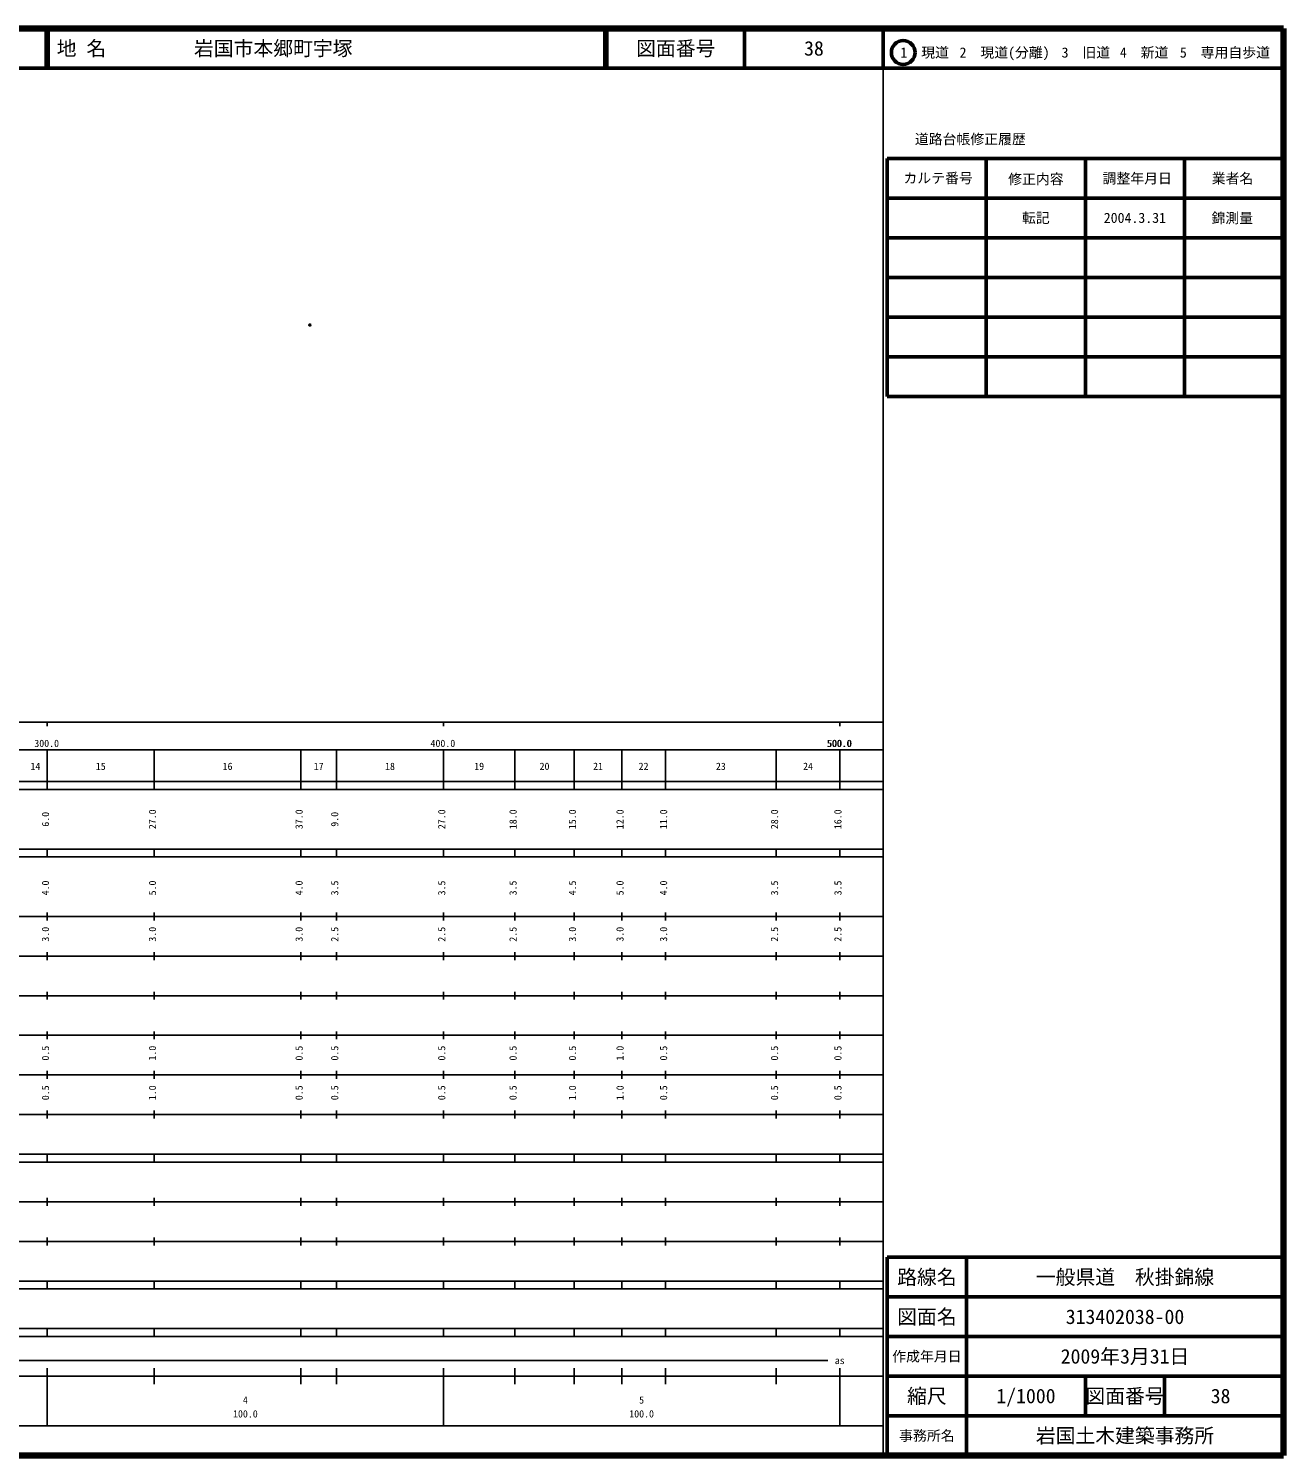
# Model space of a CAD drawing. Units: millimetres on the paper. Extents: x 40 to 680, y 20 to 380.
# Drawn here: x 363.3 to 680, y 20 to 380 of the extents above; entities that cross this region are included whole.
import ezdxf
from ezdxf.enums import TextEntityAlignment as Align

# ---------------------------------------------------------------- set-up
doc = ezdxf.new("R2010")
doc.units = ezdxf.units.MM
doc.header["$PDMODE"] = 32
doc.header["$PDSIZE"] = 0.5
doc.layers.add('M-OTRS', color=6, linetype='Continuous')
doc.layers.add('M-TTL-TXT', color=7, linetype='Continuous')
for name, color, linetype, lineweight in [('M-TTL', 2, 'Continuous', 140), ('M-TTL-BAND', 7, 'Continuous', 25), ('M-TTL-FRAM', 2, 'Continuous', 50), ('M-TTL-LINE', 7, 'Continuous', 50)]:
    doc.layers.add(name, color=color, linetype=linetype, lineweight=lineweight)
doc.styles.add('ＭＳ ゴシック', font='')
doc.styles.get('ＭＳ ゴシック').set_extended_font_data('MS Gothic')

msp = doc.modelspace()

# ---------------------------------------------------------------- linework, layer by layer
at = {"layer": 'M-OTRS'}
msp.add_point((434.293, 305.207), dxfattribs=at)
at = {"layer": 'M-TTL'}
for p, q in [((680, 380), (40, 380)), ((680, 20), (680, 380)), ((40, 20), (680, 20))]:
    msp.add_line(p, q, dxfattribs=at)
at = {"layer": 'M-TTL-BAND'}
for p, q in [((579, 20), (579, 370)), ((40, 205), (579, 205)), ((368, 205), (368, 204)), ((468, 205), (468, 204)), ((568, 205), (568, 204)), ((68, 198), (579, 198)), ((368, 188), (368, 198)), ((395, 188), (395, 198)), ((432, 188), (432, 198)), ((441, 188), (441, 198)), ((468, 188), (468, 198)), ((486, 188), (486, 198)), ((501, 188), (501, 198)), ((513, 188), (513, 198)), ((524, 188), (524, 198)), ((552, 188), (552, 198)), ((568, 188), (568, 198)), ((40, 190), (579, 190)), ((40, 188), (579, 188)), ((40, 173), (579, 173)), ((368, 171), (368, 173)), ((395, 171), (395, 173)), ((432, 171), (432, 173)), ((441, 171), (441, 173)), ((468, 171), (468, 173)), ((486, 171), (486, 173)), ((501, 171), (501, 173)), ((513, 171), (513, 173)), ((524, 171), (524, 173)), ((552, 171), (552, 173)), ((568, 171), (568, 173)), ((40, 171), (579, 171)), ((40, 156), (579, 156)), ((368, 155), (368, 157)), ((395, 155), (395, 157)), ((432, 155), (432, 157)), ((441, 155), (441, 157)), ((468, 155), (468, 157)), ((486, 155), (486, 157)), ((501, 155), (501, 157)), ((513, 155), (513, 157)), ((524, 155), (524, 157)), ((552, 155), (552, 157)), ((568, 155), (568, 157)), ((46, 146), (579, 146)), ((368, 145), (368, 147)), ((395, 145), (395, 147)), ((432, 145), (432, 147)), ((441, 145), (441, 147)), ((468, 145), (468, 147)), ((486, 145), (486, 147)), ((501, 145), (501, 147)), ((513, 145), (513, 147)), ((524, 145), (524, 147)), ((552, 145), (552, 147)), ((568, 145), (568, 147)), ((368, 135), (368, 137)), ((395, 135), (395, 137)), ((432, 135), (432, 137)), ((441, 135), (441, 137)), ((468, 135), (468, 137)), ((486, 135), (486, 137)), ((501, 135), (501, 137)), ((513, 135), (513, 137)), ((524, 135), (524, 137)), ((552, 135), (552, 137)), ((568, 135), (568, 137)), ((52, 136), (579, 136)), ((46, 126), (579, 126)), ((368, 125), (368, 127)), ((395, 125), (395, 127)), ((432, 125), (432, 127)), ((441, 125), (441, 127)), ((468, 125), (468, 127)), ((486, 125), (486, 127)), ((501, 125), (501, 127)), ((513, 125), (513, 127)), ((524, 125), (524, 127)), ((552, 125), (552, 127)), ((568, 125), (568, 127)), ((52, 116), (579, 116)), ((368, 115), (368, 117)), ((395, 115), (395, 117)), ((432, 115), (432, 117)), ((441, 115), (441, 117)), ((468, 115), (468, 117)), ((486, 115), (486, 117)), ((501, 115), (501, 117)), ((513, 115), (513, 117)), ((524, 115), (524, 117)), ((552, 115), (552, 117)), ((568, 115), (568, 117)), ((46, 106), (579, 106)), ((368, 105), (368, 107)), ((395, 105), (395, 107)), ((432, 105), (432, 107)), ((441, 105), (441, 107)), ((468, 105), (468, 107)), ((486, 105), (486, 107)), ((501, 105), (501, 107)), ((513, 105), (513, 107)), ((524, 105), (524, 107)), ((552, 105), (552, 107)), ((568, 105), (568, 107)), ((40, 96), (579, 96)), ((40, 94), (579, 94)), ((368, 94), (368, 96)), ((395, 94), (395, 96)), ((432, 94), (432, 96)), ((441, 94), (441, 96)), ((468, 94), (468, 96)), ((486, 94), (486, 96)), ((501, 94), (501, 96)), ((513, 94), (513, 96)), ((524, 94), (524, 96)), ((552, 94), (552, 96)), ((568, 94), (568, 96)), ((49, 84), (579, 84)), ((368, 83), (368, 85)), ((395, 83), (395, 85)), ((432, 83), (432, 85)), ((441, 83), (441, 85)), ((468, 83), (468, 85)), ((486, 83), (486, 85)), ((501, 83), (501, 85)), ((513, 83), (513, 85)), ((524, 83), (524, 85)), ((552, 83), (552, 85)), ((568, 83), (568, 85)), ((40, 74), (579, 74)), ((368, 73), (368, 75)), ((395, 73), (395, 75)), ((432, 73), (432, 75)), ((441, 73), (441, 75)), ((468, 73), (468, 75)), ((486, 73), (486, 75)), ((501, 73), (501, 75)), ((513, 73), (513, 75)), ((524, 73), (524, 75)), ((552, 73), (552, 75)), ((568, 73), (568, 75)), ((40, 64), (579, 64)), ((40, 62), (579, 62)), ((368, 62), (368, 64)), ((395, 62), (395, 64)), ((432, 62), (432, 64)), ((441, 62), (441, 64)), ((468, 62), (468, 64)), ((486, 62), (486, 64)), ((501, 62), (501, 64)), ((513, 62), (513, 64)), ((524, 62), (524, 64)), ((552, 62), (552, 64)), ((568, 62), (568, 64)), ((40, 52), (579, 52)), ((368, 50), (368, 52)), ((395, 50), (395, 52)), ((432, 50), (432, 52)), ((441, 50), (441, 52)), ((468, 50), (468, 52)), ((486, 50), (486, 52)), ((501, 50), (501, 52)), ((513, 50), (513, 52)), ((524, 50), (524, 52)), ((552, 50), (552, 52)), ((568, 50), (568, 52)), ((40, 50), (579, 50)), ((71, 44), (565, 44)), ((40, 40), (579, 40)), ((368, 27.5), (368, 42)), ((395, 38), (395, 42)), ((432, 38), (432, 42)), ((441, 38), (441, 42)), ((468, 27.5), (468, 42)), ((486, 38), (486, 42)), ((501, 38), (501, 42)), ((513, 38), (513, 42)), ((524, 38), (524, 42)), ((552, 38), (552, 42)), ((568, 27.5), (568, 42)), ((68, 27.5), (579, 27.5))]:
    msp.add_line(p, q, dxfattribs=at)
at = {"layer": 'M-TTL-FRAM'}
for p, q in [((580, 347.197), (580, 287.197)), ((580, 347.197), (680, 347.197)), ((580, 287.197), (680, 287.197)), ((680, 70), (580, 70)), ((580, 70), (580, 20))]:
    msp.add_line(p, q, dxfattribs=at)
at = {"layer": 'M-TTL-LINE'}
for p, q in [((367.75, 380), (367.75, 370)), ((368.25, 380), (368.25, 370)), ((508.747, 380), (508.747, 370)), ((509.247, 380), (509.247, 370)), ((543.997, 380), (543.997, 370)), ((579, 380), (579, 370)), ((40, 370), (680, 370)), ((605, 347.197), (605, 287.197)), ((630, 347.197), (630, 287.197)), ((655, 347.197), (655, 287.197)), ((580, 337.197), (680, 337.197)), ((580, 327.197), (680, 327.197)), ((580, 317.197), (680, 317.197)), ((580, 307.197), (680, 307.197)), ((580, 297.197), (680, 297.197)), ((600, 70), (600, 20)), ((680, 60), (580, 60)), ((680, 50), (580, 50)), ((680, 40), (580, 40)), ((630, 40), (630, 30)), ((650, 40), (650, 30)), ((680, 30), (580, 30))]:
    msp.add_line(p, q, dxfattribs=at)
msp.add_circle((584.031, 373.958), 3, dxfattribs=at)

# ---------------------------------------------------------------- texts
at = {"layer": 'M-TTL-BAND', "style": 'ＭＳ ゴシック'}
for s, p in [('300.0', (367.844, 198.195)), ('400.0', (467.844, 198.195)), ('500.0', (567.844, 198.195)), ('500.0', (568, 198.195)), ('14', (365, 192.405)), ('15', (381.5, 192.405)), ('16', (413.5, 192.405)), ('17', (436.5, 192.405)), ('18', (454.5, 192.405)), ('19', (477, 192.405)), ('20', (493.5, 192.405)), ('21', (507, 192.405)), ('22', (518.5, 192.405)), ('23', (538, 192.405)), ('24', (560, 192.405)), ('as', (568, 42.5)), ('4', (418, 32.523)), ('5', (518, 32.523)), ('100.0', (418, 29.033)), ('100.0', (518, 29.033))]:
    msp.add_text(s, height=1.833, dxfattribs=at).set_placement(p, align=Align.BOTTOM_CENTER)
for s, p in [('6.0', (369, 180.5)), ('27.0', (396, 180.5)), ('37.0', (433, 180.5)), ('9.0', (442, 180.5)), ('27.0', (469, 180.5)), ('18.0', (487, 180.5)), ('15.0', (502, 180.5)), ('12.0', (514, 180.5)), ('11.0', (525, 180.5)), ('28.0', (553, 180.5)), ('16.0', (569, 180.5)), ('4.0', (369, 163.174)), ('5.0', (396, 163.174)), ('4.0', (433, 163.174)), ('3.5', (442, 163.174)), ('3.5', (469, 163.174)), ('3.5', (487, 163.174)), ('4.5', (502, 163.174)), ('5.0', (514, 163.174)), ('4.0', (525, 163.174)), ('3.5', (553, 163.174)), ('3.5', (569, 163.174)), ('3.0', (369, 151.5)), ('3.0', (396, 151.5)), ('3.0', (433, 151.5)), ('2.5', (442, 151.5)), ('2.5', (469, 151.5)), ('2.5', (487, 151.5)), ('3.0', (502, 151.5)), ('3.0', (514, 151.5)), ('3.0', (525, 151.5)), ('2.5', (553, 151.5)), ('2.5', (569, 151.5)), ('0.5', (369, 121.5)), ('1.0', (396, 121.5)), ('0.5', (433, 121.5)), ('0.5', (442, 121.5)), ('0.5', (469, 121.5)), ('0.5', (487, 121.5)), ('0.5', (502, 121.5)), ('1.0', (514, 121.5)), ('0.5', (525, 121.5)), ('0.5', (553, 121.5)), ('0.5', (569, 121.5)), ('0.5', (369, 111.5)), ('1.0', (396, 111.5)), ('0.5', (433, 111.5)), ('0.5', (442, 111.5)), ('0.5', (469, 111.5)), ('0.5', (487, 111.5)), ('1.0', (502, 111.5)), ('1.0', (514, 111.5)), ('0.5', (525, 111.5)), ('0.5', (553, 111.5)), ('0.5', (569, 111.5))]:
    msp.add_text(s, height=1.833, rotation=90, dxfattribs=at).set_placement(p, align=Align.BOTTOM_CENTER)
at = {"layer": 'M-TTL-TXT', "style": 'ＭＳ ゴシック'}
for s, p in [('地 名', (370.38, 375)), ('岩国市本郷町宇塚', (405.024, 375))]:
    msp.add_text(s, height=3.666, dxfattribs=at).set_placement(p, align=Align.MIDDLE_LEFT)
for s, height, p in [('図面番号', 3.666, (526.622, 375)), ('38', 3.666, (561.497, 375)), ('1\u3000現道', 2.566, (589.448, 373.958)), ('2\u3000現道(分離)', 2.566, (609.619, 373.958)), ('3\u3000旧道', 2.566, (630.121, 373.958)), ('4\u3000新道', 2.566, (644.824, 373.958)), ('5\u3000専用自歩道', 2.566, (665.228, 373.958)), ('道路台帳修正履歴', 2.566, (600.968, 352.113)), ('カルテ番号', 2.566, (592.839, 342.277)), ('修正内容', 2.566, (617.509, 342.023)), ('調整年月日', 2.566, (643.089, 342.197)), ('業者名', 2.566, (667.134, 342.197)), ('転記', 2.566, (617.5, 332.245)), ('2004.3.31', 2.566, (642.5, 332.245)), ('錦測量', 2.566, (667.077, 332.189)), ('路線名', 3.666, (590, 65)), ('路線名', 3.666, (590, 65)), ('一般県道\u3000秋掛錦線', 3.666, (640, 65)), ('図面名', 3.666, (590, 55)), ('図面名', 3.666, (590, 55)), ('313402038-00', 3.666, (640, 55)), ('2009年3月31日', 3.666, (640, 45)), ('作成年月日', 2.566, (590, 45)), ('作成年月日', 2.566, (590, 45)), ('縮尺', 3.666, (590, 35)), ('縮尺', 3.666, (590, 35)), ('1/1000', 3.666, (615, 35)), ('図面番号', 3.666, (640, 35)), ('図面番号', 3.666, (640, 35)), ('38', 3.666, (664.125, 35)), ('事務所名', 2.566, (590, 25)), ('事務所名', 2.566, (590, 25)), ('岩国土木建築事務所', 3.666, (640, 25))]:
    msp.add_text(s, height=height, dxfattribs=at).set_placement(p, align=Align.MIDDLE_CENTER)

doc.saveas('drawing.dxf')
